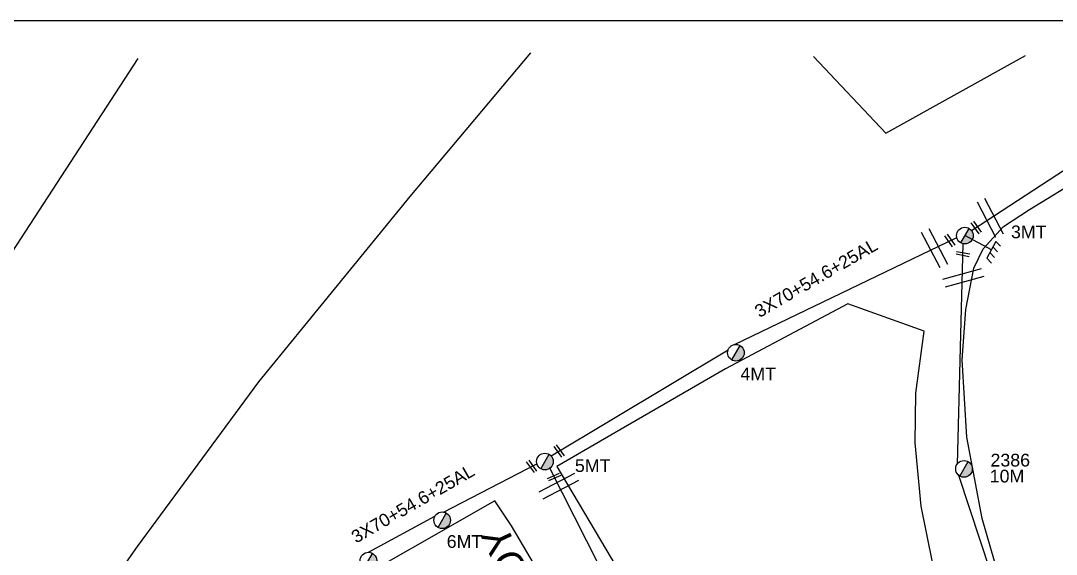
# Model space of a CAD drawing. Header units: millimetres. Extents: x 645 to 3057, y 900 to 1793.
# Drawn here: x 1330.6 to 1477.2, y 1692.7 to 1768.2 of the extents above; entities that cross this region are included whole.
import ezdxf

# ---------------------------------------------------------------- set-up
doc = ezdxf.new("R2010")
doc.units = ezdxf.units.MM
for name, color, linetype in [('Άγνωστα', 7, 'Continuous'), ('Γείωση', 7, 'Continuous'), ('Επιγραφές - Σχήματα', 7, 'Continuous'), ('Μηχανική τομή', 7, 'Continuous'), ('Στύλος ΦΜ', 7, 'Continuous'), ('Στύλος ΦΜ @ 1', 7, 'Continuous'), ('Συνεστραμμένα ΧΤ   3x70+54.6+25 AL', 7, 'SYN_LINE'), ('Τομή', 7, 'Continuous'), ('Υπόβαθρο ΔΕΗ', 7, 'Continuous')]:
    doc.layers.add(name, color=color, linetype=linetype)
doc.styles.get("Standard").update_dxf_attribs({"font": 'arial.ttf'})
doc.linetypes.add('SYN_LINE', pattern='A,0.5,-0.0001,["/\\/\\/\\/",Standard,S=0.1,R=0,X=0,Y=-0.05],-0.25', length=0.7501)

# ---------------------------------------------------------------- blocks, each defined once
blk = doc.blocks.new('ΥΠΑΡΧΩΝ ΤΣΙΜΕΝΤΕΝΙΟΣ ΣΤΥΛΟΣ')
at = {"layer": 'Στύλος ΦΜ'}
blk.add_hatch(color=256, dxfattribs=at).paths.add_polyline_path([(-1.29, -2.28, 0.574793), (2.62, 0, 0.268822), (1.3, 2.27)])
blk.add_line((-1.29, -2.28), (1.3, 2.27), dxfattribs=at)
blk.add_circle((0, 0), 2.62, dxfattribs=at)
at = {"layer": 'Στύλος ΦΜ', "flags": 4}
for tag, p in [('ΑΡΙΘΜΟΣ', (-4.68, 8.05)), ('ΤΥΠΟΣ', (-4.91, 3.03))]:
    blk.add_attdef(tag, p, '', height=4, dxfattribs=at)
blk = doc.blocks.new('ΓΕΙΩΣΗ')
at = {"layer": 'Γείωση', "ltscale": 40}
for p, q in [((-2.34, 11.45), (-3, 9.45)), ((-0.34, 11.45), (-1, 9.45)), ((1.66, 11.45), (1, 9.45)), ((3.66, 11.45), (3, 9.45)), ((0, 9.45), (0, 0))]:
    blk.add_line(p, q, dxfattribs=at)
blk.add_lwpolyline([(-3, 9.45), (3, 9.45)], dxfattribs=at)
blk = doc.blocks.new('ΜΗΧΑΝΙΚΗ ΤΟΜΗ')
at = {"layer": 'Μηχανική τομή', "ltscale": 40}
for p, q in [((-1.89, 0.78), (1.89, 0.78)), ((1.89, 0), (-1.89, 0))]:
    blk.add_line(p, q, dxfattribs=at)
blk = doc.blocks.new('ΤΟΜΗ')
at = {"layer": 'Τομή', "ltscale": 40}
for p, q in [((-5.68, 0), (5.68, 0)), ((5.68, -2.33), (-5.68, -2.33))]:
    blk.add_line(p, q, dxfattribs=at)

msp = doc.modelspace()

# ---------------------------------------------------------------- linework, layer by layer
at = {"layer": 'Άγνωστα', "color": 173, "linetype": 'Continuous', "ltscale": 20}
for points in [[(1463.93754, 1736.66747), (1463.12033, 1705.44519)], [(1463.31282, 1703.8948), (1473.81976, 1671.96415)]]:
    msp.add_lwpolyline(points, dxfattribs=at)
at = {"layer": 'Άγνωστα', "color": 151, "linetype": 'Continuous', "ltscale": 20}
msp.add_lwpolyline([(1417.74217, 1680.67998), (1405.44609, 1704.85239)], dxfattribs=at)
at = {"layer": 'Επιγραφές - Σχήματα'}
msp.add_lwpolyline([(644.94827, 917.56325), (2950.19274, 916.21517), (2950.19274, 1768.24265), (644.94827, 1768.24265)], close=True, dxfattribs=at)
at = {"layer": 'Συνεστραμμένα ΧΤ   3x70+54.6+25 AL', "color": 2, "ltscale": 20}
msp.add_line((1465.15876, 1738.51721), (1491.12368, 1755.51211), dxfattribs=at)
at = {"layer": 'Συνεστραμμένα ΧΤ   3x70+54.6+25 AL', "color": 62, "ltscale": 20}
for points in [[(1431.6234, 1722.39385), (1463.06532, 1737.55846)], [(1405.64376, 1706.60102), (1430.69936, 1721.651)]]:
    msp.add_lwpolyline(points, dxfattribs=at)
at = {"layer": 'Συνεστραμμένα ΧΤ   3x70+54.6+25 AL', "color": 62, "ltscale": 10}
for points in [[(1390.38841, 1698.65572), (1403.6367, 1705.48356)], [(1379.76719, 1692.95617), (1389.19855, 1698.08157)]]:
    msp.add_lwpolyline(points, dxfattribs=at)
at = {"layer": 'Υπόβαθρο ΔΕΗ'}
for points in [[(1347.15152, 1762.86818), (1326.70089, 1731.54242), (1310.84962, 1707.09052), (1337.75386, 1680.46393), (1347.06758, 1693.77107), (1364.24745, 1717.1147), (1385.69235, 1743.33579), (1402.75147, 1763.69714)], [(1442.76832, 1763.18053), (1453.03339, 1752.29328), (1472.77371, 1763.30941)], [(1478.12001, 1667.64812), (1473.67394, 1677.28793), (1469.03853, 1689.56817), (1466.65086, 1697.76674), (1464.48363, 1709.26555), (1463.82491, 1720.20899), (1464.35636, 1727.33775), (1465.48834, 1733.21524), (1466.79778, 1735.92701), (1469.67138, 1739.09965), (1473.37314, 1741.4913), (1480.7742, 1746.03651)], [(1480.18047, 1642.40224), (1477.07153, 1650.4299), (1472.14542, 1659.34325), (1469.33519, 1665.48731), (1465.01721, 1674.9824), (1461.94932, 1683.38164), (1459.70124, 1691.34167), (1458.01196, 1699.47877), (1457.19048, 1708.4685), (1457.27679, 1715.517), (1458.44264, 1724.27838), (1447.64234, 1728.16035), (1430.34307, 1718.95433), (1415.56629, 1710.41988), (1406.46604, 1705.10593), (1418.06988, 1685.52307), (1424.03784, 1672.55707), (1428.01869, 1661.33434), (1430.73373, 1650.47219), (1432.78124, 1638.49389), (1433.26366, 1627.62821), (1433.14412, 1614.72429), (1432.74459, 1609.18861)], [(1422.41736, 1609.01054), (1423.08218, 1618.876), (1423.04001, 1629.89483), (1422.10561, 1640.30805), (1420.23575, 1650.97493), (1416.70952, 1663.521), (1410.42043, 1678.01862), (1404.85203, 1688.52046), (1400.05498, 1696.70981), (1397.67768, 1700.23165), (1374.01408, 1686.76336), (1355.9738, 1676.61021), (1346.7807, 1671.46222), (1376.48185, 1642.36435), (1411.25919, 1608.6678), (1422.41736, 1609.01054)]]:
    msp.add_lwpolyline(points, dxfattribs=at)

# ---------------------------------------------------------------- block references
at = {"layer": 'Γείωση', "xscale": 0.4499999999998987, "yscale": 0.4499999999998987, "zscale": 0.4499999999998987, "rotation": 241.8155420612778}
msp.add_blockref('ΓΕΙΩΣΗ', (1464.21548, 1737.81197), dxfattribs=at)
at = {"layer": 'Μηχανική τομή'}
for p, xscale, yscale, zscale, rotation in [((1465.6691, 1738.85125), 0.5000000000000381, 0.5000000000000381, 0.5000000000000381, 305.6417425294074), ((1461.92384, 1737.00792), 0.5000000000000381, 0.5000000000000381, 0.5000000000000381, 305.6417425294074), ((1463.89397, 1735.00294), 0.5000000000000617, 0.5000000000000617, 0.5000000000000617, 349.0023011670956), ((1406.60815, 1707.1803), 0.5000000000000381, 0.5000000000000381, 0.5000000000000381, 305.6417425294074), ((1402.72068, 1705.01146), 0.5000000000000381, 0.5000000000000381, 0.5000000000000381, 305.6417425294074), ((1405.97737, 1703.80797), 0.5000000000000242, 0.5000000000000242, 0.5000000000000242, 203.5442402292911)]:
    msp.add_blockref('ΜΗΧΑΝΙΚΗ ΤΟΜΗ', p, dxfattribs=dict(at, xscale=xscale, yscale=yscale, zscale=zscale, rotation=rotation))
at = {"layer": 'Στύλος ΦΜ @ 1', "ltscale": 40}
ref = msp.add_blockref('ΥΠΑΡΧΩΝ ΤΣΙΜΕΝΤΕΝΙΟΣ ΣΤΥΛΟΣ', (1464.21548, 1737.81197), dxfattribs=dict(at, xscale=0.4499999999998181, yscale=0.4499999999998181, zscale=0.4499999999998181))
ref.add_attrib('ΤΥΠΟΣ', '3MT', (1470.74183, 1737.43633), dxfattribs={"layer": 'Στύλος ΦΜ', "height": 1.8, "flags": 4})
ref = msp.add_blockref('ΥΠΑΡΧΩΝ ΤΣΙΜΕΝΤΕΝΙΟΣ ΣΤΥΛΟΣ', (1431.79902, 1721.22925), dxfattribs=dict(at, xscale=0.4499999999998181, yscale=0.4499999999998181, zscale=0.4499999999998181))
ref.add_attrib('ΤΥΠΟΣ', '4MT', (1432.44525, 1717.33033), dxfattribs={"layer": 'Στύλος ΦΜ', "height": 1.8, "flags": 4})
ref = msp.add_blockref('ΥΠΑΡΧΩΝ ΤΣΙΜΕΝΤΕΝΙΟΣ ΣΤΥΛΟΣ', (1404.76697, 1705.81465), dxfattribs=dict(at, xscale=0.4499999999998181, yscale=0.4499999999998181, zscale=0.4499999999998181))
ref.add_attrib('ΤΥΠΟΣ', '5MT', (1409.01211, 1704.33738), dxfattribs={"layer": 'Στύλος ΦΜ', "height": 1.8, "flags": 4})
ref = msp.add_blockref('ΥΠΑΡΧΩΝ ΤΣΙΜΕΝΤΕΝΙΟΣ ΣΤΥΛΟΣ', (1464.0913, 1704.77859), dxfattribs=dict(at, xscale=0.4499999999998181, yscale=0.4499999999998181, zscale=0.4499999999998181))
ref.add_attrib('ΤΥΠΟΣ', '10M', (1467.73724, 1702.84877), dxfattribs={"layer": 'Στύλος ΦΜ', "height": 1.8, "flags": 4})
ref.add_attrib('ΑΡΙΘΜΟΣ', '2386', (1467.84378, 1705.11105), dxfattribs={"layer": 'Στύλος ΦΜ', "height": 1.8, "flags": 4})
ref = msp.add_blockref('ΥΠΑΡΧΩΝ ΤΣΙΜΕΝΤΕΝΙΟΣ ΣΤΥΛΟΣ', (1390.21724, 1697.49046), dxfattribs=dict(at, xscale=0.4499999999998181, yscale=0.4499999999998181, zscale=0.4499999999998181))
ref.add_attrib('ΤΥΠΟΣ', '6MT', (1390.86347, 1693.59154), dxfattribs={"layer": 'Στύλος ΦΜ', "height": 1.8, "flags": 4})
ref = msp.add_blockref('ΥΠΑΡΧΩΝ ΤΣΙΜΕΝΤΕΝΙΟΣ ΣΤΥΛΟΣ', (1379.76667, 1691.7784), dxfattribs=dict(at, xscale=0.4499999999998181, yscale=0.4499999999998181, zscale=0.4499999999998181))
ref.add_attrib('ΤΥΠΟΣ', '2383', (1380.4129, 1687.87948), dxfattribs={"layer": 'Στύλος ΦΜ', "height": 1.8, "flags": 4})
at = {"layer": 'Τομή'}
for p, xscale, yscale, zscale, rotation in [((1468.3308, 1740.59342), 0.5000000000001215, 0.5000000000001215, 0.5000000000001215, 297.7105640177705), ((1460.42379, 1736.28444), 0.5000000000001215, 0.5000000000001215, 0.5000000000001215, 297.7105640177705), ((1463.82568, 1732.39389), 0.4999999999999979, 0.4999999999999979, 0.4999999999999979, 15.70639311182438), ((1406.47165, 1702.83628), 0.5000000000003328, 0.5000000000003328, 0.5000000000003328, 27.4283972815117)]:
    msp.add_blockref('ΤΟΜΗ', p, dxfattribs=dict(at, xscale=xscale, yscale=yscale, zscale=zscale, rotation=rotation))

# ---------------------------------------------------------------- texts
at = {"layer": 'Επιγραφές - Σχήματα', "insert": (1408.4169, 1667.91623), "char_height": 4, "width": 69.9753744, "attachment_point": 1, "rotation": 114.9984286}
msp.add_mtext('Β.ΗΠΕΙΡΟΥ', dxfattribs=at)
at = {"layer": 'Συνεστραμμένα ΧΤ   3x70+54.6+25 AL', "color": 7, "char_height": 1.8, "width": 168.3717627, "attachment_point": 1}
for insert, rotation in [((1434.22847, 1727.67771), 30.1078192), ((1377.12466, 1695.73854), 29.954815)]:
    msp.add_mtext('3X70+54.6+25AL', dxfattribs=dict(at, insert=insert, rotation=rotation))

doc.saveas('drawing.dxf')
